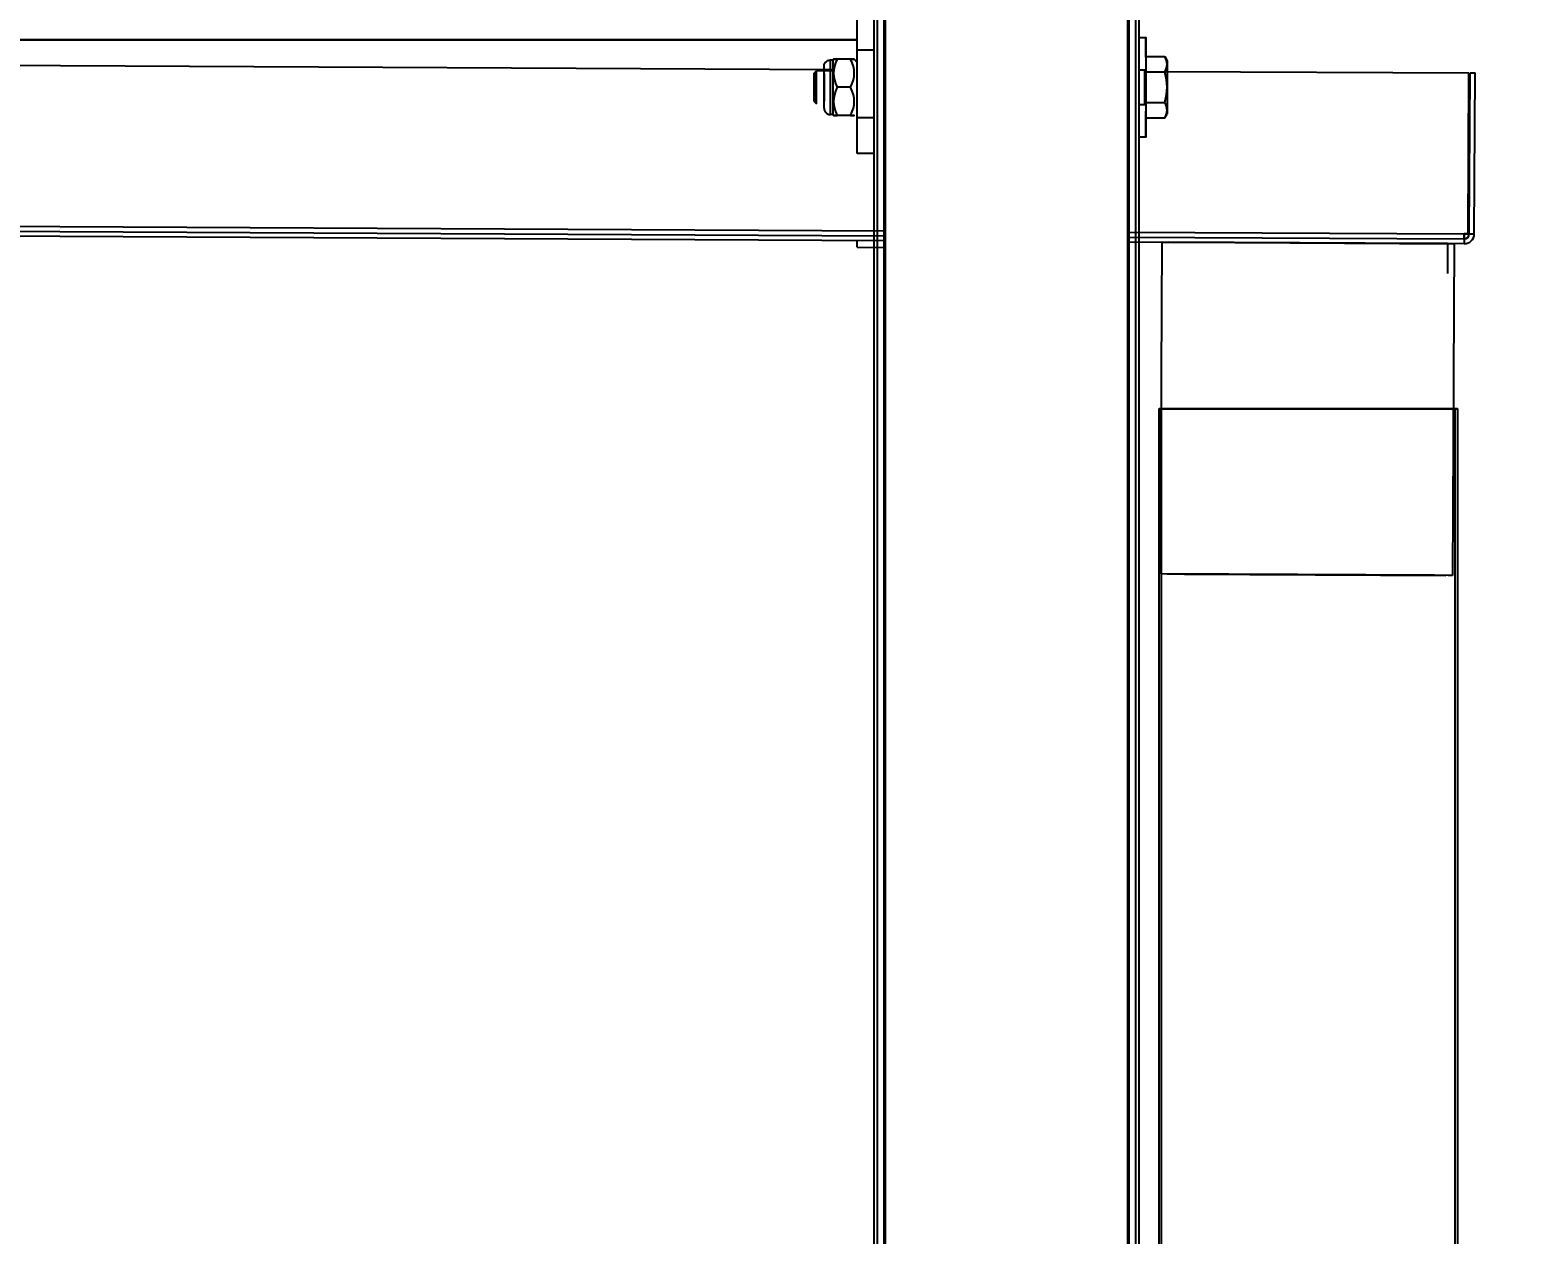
# Model space of a CAD drawing. Header units: millimetres. Extents: x 4625 to 14334, y 16216 to 31562.
# Drawn here: x 13131.4 to 13583.4, y 24431.7 to 24794.6 of the extents above; entities that cross this region are included whole.
import ezdxf

# ---------------------------------------------------------------- set-up
doc = ezdxf.new("R2010")
doc.units = ezdxf.units.MM
doc.header["$LTSCALE"] = 3
doc.layers.add('Default', color=7, linetype='Continuous')
doc.styles.get("Standard").update_dxf_attribs({"font": 'arial.ttf'})
doc.dimstyles.new('MATEUSZ', dxfattribs={"dimtxt": 35, "dimasz": 16, "dimexe": 0.18, "dimexo": 0.0625, "dimgap": 0.09, "dimtad": 0, "dimdec": 0, "dimdsep": 46, "dimtxsty": 'Standard', "dimblk": 'DOT', "dimcen": 0.09, "dimse1": 1, "dimse2": 1, "dimadec": 0, "dimazin": 0, "dimtfac": 1, "dimtdec": 0, "dimtofl": 0, "dimtmove": 0, "dimatfit": 3, "dimfxl": 1, "dimtolj": 1, "dimtzin": 0, "dimlwd": 9, "dimlwe": 9, "dimarcsym": 0})

# ---------------------------------------------------------------- blocks, each defined once
blk = doc.blocks.new('_Dot')
at = {"color": 0, "linetype": 'ByBlock', "lineweight": -2}
blk.add_line((-0.5, 0), (-1, 0), dxfattribs=at)
at = {"color": 0, "linetype": 'ByBlock', "const_width": 0.5}
blk.add_lwpolyline([(-0.25, 0, 1), (0.25, 0, 1)], format="xyb", close=True, dxfattribs=at)
blk = doc.blocks.new('*D34')
at = {"color": 0, "lineweight": 9, "transparency": 16777216}
for p, q in [((13928.1, 25078.55), (13928.1, 24165.23)), ((13928.1, 22882.06), (13928.1, 23795.38))]:
    blk.add_line(p, q, dxfattribs=at)
at = {"layer": 'Defpoints', "color": 0, "transparency": 16777216}
for p in [(13468.15, 25094.55), (13525.65, 22866.06), (13928.1, 22866.06)]:
    blk.add_point(p, dxfattribs=at)
at = {"color": 0, "lineweight": 9, "transparency": 16777216, "xscale": 16, "yscale": 16, "zscale": 16}
for p, rotation in [((13928.1, 25094.55), 90), ((13928.1, 22866.06), 270)]:
    blk.add_blockref('_Dot', p, dxfattribs=dict(at, rotation=rotation))
at = {"color": 0, "transparency": 16777216, "insert": (13928.1, 23980.3), "char_height": 123, "attachment_point": 5, "rotation": 90}
blk.add_mtext('\\A1;2228', dxfattribs=at)

msp = doc.modelspace()

# ---------------------------------------------------------------- linework, layer by layer
at = {"layer": 'Default'}
for p, q in [((13389.15, 22874.06), (13389.15, 24991.33)), ((13462.65, 22874.06), (13462.65, 24991.09)), ((13464.63, 22874.06), (13464.63, 24991.26)), ((13465.65, 22874.06), (13465.65, 24991.09)), ((13385.65, 24988.49), (13385.65, 22874.06)), ((13386.68, 24988.49), (13386.68, 22874.06)), ((13388.65, 24988.49), (13388.65, 22874.06)), ((13462.15, 24988.49), (13462.15, 22874.06)), ((13380.65, 24791.62), (10958.65, 24791.62)), ((13380.65, 24791.61), (10958.65, 24791.61)), ((11488.82, 24792.56), (13373.59, 24782.69)), ((11488.82, 24792.56), (13373.59, 24782.69)), ((13465.65, 24792.36), (13467.65, 24792.36)), ((13385.65, 24788.52), (13380.65, 24788.52)), ((13380.65, 24768.11), (13380.65, 24788.52)), ((13467.65, 24786.6), (13473.34, 24786.6)), ((13473.34, 24786.6), (13474.05, 24785.36)), ((13367.65, 24781.61), (13368.4, 24782.36)), ((13373.55, 24782.36), (13368.4, 24782.36)), ((13372.65, 24785.61), (13373.3, 24785.61)), ((13378.65, 24785.86), (13374.65, 24785.86)), ((13379.79, 24785.86), (13380.65, 24784.86)), ((13465.65, 24782.61), (13467.65, 24782.61)), ((13467.65, 24781.98), (13473.34, 24781.98)), ((13473.28, 24782.17), (13565.02, 24781.69)), ((13473.28, 24782.17), (13565.02, 24781.69)), ((13565.02, 24781.69), (13564.76, 24733.19)), ((13564.76, 24733.19), (13565.02, 24781.69)), ((13565.11, 24733.19), (13565.37, 24781.68)), ((13565.37, 24781.68), (13566.87, 24781.68)), ((13378.65, 24777.36), (13374.65, 24777.36)), ((13566.61, 24733.18), (13566.87, 24781.68)), ((13367.65, 24773.11), (13368.4, 24772.36)), ((13467.65, 24772.74), (13473.34, 24772.74)), ((13373.3, 24769.11), (13372.65, 24769.11)), ((13373.52, 24768.86), (13373.3, 24769.11)), ((13378.65, 24768.86), (13374.65, 24768.86)), ((13467.65, 24772.11), (13465.65, 24772.11)), ((13467.65, 24768.13), (13473.34, 24768.13)), ((13473.34, 24768.13), (13474.05, 24769.36)), ((13385.65, 24768.11), (13380.65, 24768.11)), ((13467.65, 24762.36), (13465.65, 24762.36)), ((13385.65, 24757.36), (13380.65, 24757.36)), ((10957.63, 24746.84), (13389.15, 24734.11)), ((13389.15, 24731.11), (10955.15, 24743.85)), ((10957.63, 24745.34), (13389.15, 24732.61)), ((13462.15, 24733.72), (13563.61, 24733.19)), ((13462.15, 24732.22), (13563.61, 24731.69)), ((13564.76, 24733.19), (13563.61, 24733.19)), ((13563.61, 24733.19), (13564.76, 24733.19)), ((13565.11, 24733.19), (13566.61, 24733.18)), ((13565.11, 24733.19), (13566.61, 24733.18)), ((13380.64, 24729.15), (13380.65, 24731.15)), ((13380.64, 24729.15), (13389.15, 24729.11)), ((13563.6, 24730.19), (13462.15, 24730.72)), ((13472.08, 24630.67), (13472.6, 24730.67)), ((13558.6, 24730.22), (13558.55, 24721.19)), ((13560.6, 24730.21), (13560.08, 24630.21)), ((13563.61, 24731.69), (13563.6, 24730.19)), ((13471.61, 23966.06), (13471.61, 24680.44)), ((13472.41, 23966.06), (13472.41, 24680.44)), ((13560.81, 24680.44), (13560.81, 23966.06)), ((13561.61, 24680.44), (13561.61, 23966.06))]:
    msp.add_line(p, q, dxfattribs=at)
for points in [[(13380.65, 24788.52, 0), (13380.65, 24820.57, 0)], [(13467.65, 24786.44, 0), (13467.65, 24791.79, 0), (13467.65, 24792.24, 0), (13467.65, 24792.34, 0), (13467.65, 24792.36, 0), (13467.65, 24792.36, 0), (13467.65, 24792.36, 0), (13467.65, 24792.36, 0), (13467.65, 24792.36, 0), (13467.65, 24792.36, 0), (13467.65, 24792.36, 0), (13467.65, 24792.36, 0), (13467.65, 24792.36, 0), (13467.65, 24792.36, 0), (13467.65, 24792.36, 0), (13467.65, 24792.36, 0), (13467.65, 24792.36, 0), (13467.65, 24792.36, 0), (13467.65, 24792.36, 0), (13467.65, 24792.36, 0), (13467.65, 24792.35, 0), (13467.65, 24792.3, 0), (13467.65, 24792.09, 0), (13467.65, 24791.23, 0), (13467.65, 24787.64, 0), (13467.65, 24777.36, 0)], [(13473.34, 24786.6, 0), (13473.65, 24785.98, 0), (13473.88, 24785.41, 0), (13474.01, 24784.85, 0), (13474.05, 24784.29, 0)], [(13474.05, 24784.29, 0), (13474.01, 24784.85, 0), (13473.88, 24785.41, 0), (13473.65, 24785.98, 0), (13473.34, 24786.6, 0)], [(13368.4, 24772.36, 0), (13368.4, 24772.36, 0), (13368.4, 24772.36, 0), (13368.4, 24772.36, 0), (13368.4, 24772.36, 0), (13368.4, 24772.36, 0), (13368.4, 24772.36, 0), (13368.4, 24772.36, 0), (13368.4, 24772.36, 0), (13368.4, 24772.36, 0), (13368.4, 24772.36, 0), (13368.4, 24772.37, 0), (13368.4, 24772.37, 0), (13368.4, 24772.4, 0), (13368.4, 24772.51, 0), (13368.4, 24772.98, 0), (13368.4, 24782.36, 0)], [(13370.65, 24783.61, 0), (13370.66, 24783.82, 0), (13370.69, 24784.02, 0), (13370.74, 24784.21, 0), (13370.81, 24784.4, 0), (13370.9, 24784.58, 0), (13371.01, 24784.75, 0), (13371.13, 24784.91, 0), (13371.26, 24785.05, 0), (13371.41, 24785.18, 0), (13371.57, 24785.3, 0), (13371.74, 24785.39, 0), (13371.91, 24785.47, 0), (13372.09, 24785.53, 0), (13372.28, 24785.58, 0), (13372.46, 24785.61, 0), (13372.65, 24785.61, 0)], [(13370.65, 24777.36, 0), (13370.65, 24783.61, 0)], [(13372.65, 24777.36, 0), (13372.65, 24785.61, 0)], [(13373.3, 24785.61, 0), (13373.3, 24785.61, 0), (13373.3, 24785.61, 0), (13373.3, 24785.61, 0), (13373.3, 24785.61, 0), (13373.3, 24785.61, 0), (13373.3, 24785.61, 0), (13373.3, 24785.61, 0), (13373.3, 24785.61, 0), (13373.3, 24785.61, 0), (13373.3, 24785.61, 0), (13373.3, 24785.61, 0), (13373.3, 24785.6, 0), (13373.3, 24785.56, 0), (13373.3, 24785.37, 0), (13373.3, 24784.6, 0), (13373.3, 24769.11, 0)], [(13374.65, 24785.86, 0), (13374.13, 24784.7, 0), (13373.78, 24783.62, 0), (13373.58, 24782.6, 0), (13373.52, 24781.61, 0), (13373.58, 24780.62, 0), (13373.78, 24779.61, 0), (13374.13, 24778.53, 0), (13374.65, 24777.36, 0)], [(13378.65, 24777.36, 0), (13379.17, 24778.53, 0), (13379.52, 24779.61, 0), (13379.72, 24780.62, 0), (13379.79, 24781.61, 0), (13379.72, 24782.6, 0), (13379.52, 24783.62, 0), (13379.17, 24784.7, 0), (13378.65, 24785.86, 0)], [(13467.25, 24782.36, 0), (13467.25, 24782.36, 0), (13467.25, 24782.36, 0), (13467.25, 24782.36, 0), (13467.25, 24782.36, 0), (13467.25, 24782.36, 0), (13467.25, 24782.36, 0), (13467.25, 24782.36, 0), (13467.25, 24782.36, 0), (13467.25, 24782.36, 0), (13467.25, 24782.36, 0), (13467.25, 24782.36, 0), (13467.25, 24782.36, 0), (13467.25, 24782.36, 0), (13467.25, 24782.33, 0), (13467.25, 24782.22, 0), (13467.25, 24781.75, 0), (13467.25, 24777.36, 0)], [(13473.34, 24781.98, 0), (13473.65, 24782.6, 0), (13473.88, 24783.18, 0), (13474.01, 24783.74, 0), (13474.05, 24784.29, 0)], [(13474.05, 24777.36, 0), (13473.88, 24779.59, 0), (13473.34, 24781.98, 0)], [(13474.05, 24784.29, 0), (13474.05, 24777.36, 0)], [(13367.65, 24773.11, 0), (13367.65, 24773.11, 0), (13367.65, 24773.11, 0), (13367.65, 24773.11, 0), (13367.65, 24773.11, 0), (13367.65, 24773.11, 0), (13367.65, 24773.11, 0), (13367.65, 24773.11, 0), (13367.65, 24773.11, 0), (13367.65, 24773.11, 0), (13367.65, 24773.11, 0), (13367.65, 24773.12, 0), (13367.65, 24773.12, 0), (13367.65, 24773.14, 0), (13367.65, 24773.24, 0), (13367.65, 24773.64, 0), (13367.65, 24781.61, 0)], [(13367.65, 24781.61, 0), (13367.65, 24781.61, 0), (13367.65, 24781.61, 0), (13367.65, 24781.61, 0), (13367.65, 24781.61, 0), (13367.65, 24781.61, 0), (13367.65, 24781.61, 0), (13367.65, 24781.61, 0), (13367.65, 24781.61, 0), (13367.65, 24781.61, 0), (13367.65, 24781.61, 0), (13367.65, 24781.61, 0), (13367.65, 24781.58, 0), (13367.65, 24781.49, 0), (13367.65, 24781.09, 0), (13367.65, 24773.11, 0)], [(13370.65, 24771.11, 0), (13370.65, 24771.11, 0), (13370.65, 24771.11, 0), (13370.65, 24771.11, 0), (13370.65, 24771.11, 0), (13370.65, 24771.11, 0), (13370.65, 24771.11, 0), (13370.65, 24771.11, 0), (13370.65, 24771.11, 0), (13370.65, 24771.11, 0), (13370.65, 24771.11, 0), (13370.65, 24771.12, 0), (13370.65, 24771.12, 0), (13370.65, 24771.16, 0), (13370.65, 24771.3, 0), (13370.65, 24771.88, 0), (13370.65, 24777.36, 0)], [(13372.65, 24769.11, 0), (13372.65, 24769.11, 0), (13372.65, 24769.11, 0), (13372.65, 24769.11, 0), (13372.65, 24769.11, 0), (13372.65, 24769.11, 0), (13372.65, 24769.11, 0), (13372.65, 24769.11, 0), (13372.65, 24769.11, 0), (13372.65, 24769.11, 0), (13372.65, 24769.11, 0), (13372.65, 24769.12, 0), (13372.65, 24769.13, 0), (13372.65, 24769.17, 0), (13372.65, 24769.35, 0), (13372.65, 24770.13, 0), (13372.65, 24777.36, 0)], [(13374.65, 24777.36, 0), (13374.13, 24776.2, 0), (13373.78, 24775.12, 0), (13373.58, 24774.1, 0), (13373.52, 24773.11, 0), (13373.58, 24772.12, 0), (13373.78, 24771.11, 0), (13374.13, 24770.03, 0), (13374.65, 24768.86, 0)], [(13378.65, 24768.86, 0), (13379.17, 24770.03, 0), (13379.52, 24771.11, 0), (13379.72, 24772.12, 0), (13379.79, 24773.11, 0), (13379.72, 24774.1, 0), (13379.52, 24775.12, 0), (13379.17, 24776.2, 0), (13378.65, 24777.36, 0)], [(13467.25, 24777.36, 0), (13467.25, 24772.36, 0)], [(13467.65, 24777.36, 0), (13467.65, 24762.8, 0), (13467.65, 24762.42, 0), (13467.65, 24762.36, 0), (13467.65, 24762.36, 0), (13467.65, 24762.36, 0), (13467.65, 24762.36, 0), (13467.65, 24762.36, 0), (13467.65, 24762.36, 0), (13467.65, 24762.36, 0), (13467.65, 24762.36, 0), (13467.65, 24762.36, 0), (13467.65, 24762.36, 0), (13467.65, 24762.36, 0), (13467.65, 24762.36, 0), (13467.65, 24762.36, 0), (13467.65, 24762.36, 0), (13467.65, 24762.36, 0), (13467.65, 24762.37, 0), (13467.65, 24762.38, 0), (13467.65, 24762.44, 0), (13467.65, 24762.67, 0), (13467.65, 24763.64, 0), (13467.65, 24770.13, 0)], [(13473.34, 24772.74, 0), (13473.88, 24775.14, 0), (13474.05, 24777.36, 0)], [(13474.05, 24777.36, 0), (13474.05, 24770.44, 0)], [(13474.05, 24770.44, 0), (13474.01, 24770.99, 0), (13473.88, 24771.55, 0), (13473.65, 24772.13, 0), (13473.34, 24772.74, 0)], [(13370.65, 24771.11, 0), (13370.66, 24770.91, 0), (13370.69, 24770.71, 0), (13370.74, 24770.52, 0), (13370.81, 24770.33, 0), (13370.9, 24770.15, 0), (13371.01, 24769.97, 0), (13371.13, 24769.82, 0), (13371.26, 24769.67, 0), (13371.41, 24769.54, 0), (13371.57, 24769.43, 0), (13371.74, 24769.33, 0), (13371.91, 24769.26, 0), (13372.09, 24769.19, 0), (13372.28, 24769.15, 0), (13372.46, 24769.12, 0), (13372.65, 24769.11, 0)], [(13473.34, 24768.13, 0), (13473.65, 24768.74, 0), (13473.88, 24769.32, 0), (13474.01, 24769.88, 0), (13474.05, 24770.44, 0)], [(13474.05, 24770.44, 0), (13474.05, 24769.36, 0)], [(13380.65, 24757.36, 0), (13380.65, 24757.36, 0), (13380.65, 24757.36, 0), (13380.65, 24757.36, 0), (13380.65, 24757.36, 0), (13380.65, 24757.36, 0), (13380.65, 24757.36, 0), (13380.65, 24757.36, 0), (13380.65, 24757.36, 0), (13380.65, 24757.36, 0), (13380.65, 24757.36, 0), (13380.65, 24757.37, 0), (13380.65, 24757.38, 0), (13380.65, 24757.44, 0), (13380.65, 24757.66, 0), (13380.65, 24758.55, 0), (13380.65, 24768.11, 0)], [(13563.61, 24733.19, 0), (13563.6, 24730.19, 0)], [(13563.61, 24731.69, 0), (13563.61, 24731.69, 0), (13563.61, 24731.69, 0), (13563.61, 24731.69, 0), (13563.61, 24731.69, 0), (13563.61, 24731.69, 0), (13563.61, 24731.69, 0), (13563.61, 24731.69, 0), (13563.61, 24731.69, 0), (13563.61, 24731.69, 0), (13563.61, 24731.69, 0), (13563.61, 24731.69, 0), (13563.61, 24731.69, 0), (13563.61, 24731.7, 0), (13563.61, 24731.71, 0), (13563.61, 24731.74, 0), (13563.61, 24732.12, 0), (13563.61, 24733.19, 0)], [(13472.6, 24730.67, 0), (13472.6, 24730.67, 0), (13472.6, 24730.67, 0), (13472.6, 24730.67, 0), (13472.6, 24730.67, 0), (13472.6, 24730.67, 0), (13472.6, 24730.67, 0), (13472.6, 24730.67, 0), (13472.6, 24730.67, 0), (13472.6, 24730.67, 0), (13472.61, 24730.67, 0), (13472.62, 24730.67, 0), (13472.68, 24730.67, 0), (13472.91, 24730.67, 0), (13473.88, 24730.66, 0), (13478.02, 24730.64, 0), (13560.6, 24730.21, 0)], [(13474.6, 24730.66, 0), (13474.6, 24730.66, 0), (13474.6, 24730.66, 0), (13474.6, 24730.66, 0), (13474.6, 24730.66, 0), (13474.6, 24730.66, 0), (13474.6, 24730.66, 0), (13474.6, 24730.66, 0), (13474.6, 24730.66, 0), (13474.6, 24730.66, 0), (13474.6, 24730.66, 0), (13474.62, 24730.66, 0), (13474.67, 24730.66, 0), (13474.9, 24730.66, 0), (13475.83, 24730.65, 0), (13479.78, 24730.63, 0), (13558.6, 24730.22, 0)], [(13558.6, 24730.22, 0), (13558.6, 24730.22, 0), (13558.6, 24730.22, 0), (13558.6, 24730.22, 0), (13558.6, 24730.22, 0), (13558.6, 24730.22, 0), (13558.6, 24730.22, 0), (13558.6, 24730.22, 0), (13558.6, 24730.22, 0), (13558.6, 24730.22, 0), (13558.59, 24730.22, 0), (13558.58, 24730.22, 0), (13558.53, 24730.22, 0), (13558.3, 24730.22, 0), (13557.37, 24730.23, 0), (13553.42, 24730.25, 0), (13474.6, 24730.66, 0)], [(13516.61, 24680.44, 0), (13472.41, 24680.44, 0)], [(13560.81, 24680.44, 0), (13560.81, 24680.44, 0), (13560.81, 24680.44, 0), (13560.81, 24680.44, 0), (13560.81, 24680.44, 0), (13560.81, 24680.44, 0), (13560.81, 24680.44, 0), (13560.81, 24680.44, 0), (13560.81, 24680.44, 0), (13560.81, 24680.44, 0), (13560.81, 24680.44, 0), (13560.8, 24680.44, 0), (13560.79, 24680.44, 0), (13560.73, 24680.44, 0), (13560.5, 24680.44, 0), (13559.52, 24680.44, 0), (13555.36, 24680.44, 0), (13516.61, 24680.44, 0)], [(13560.08, 24630.21, 0), (13560.08, 24630.21, 0), (13560.08, 24630.21, 0), (13560.08, 24630.21, 0), (13560.08, 24630.21, 0), (13560.08, 24630.21, 0), (13560.08, 24630.21, 0), (13560.08, 24630.21, 0), (13560.08, 24630.21, 0), (13560.07, 24630.21, 0), (13560.07, 24630.21, 0), (13560.06, 24630.21, 0), (13560, 24630.21, 0), (13559.77, 24630.21, 0), (13558.79, 24630.22, 0), (13554.65, 24630.24, 0), (13472.08, 24630.67, 0)], [(13474.08, 24630.66, 0), (13474.08, 24630.66, 0), (13474.08, 24630.66, 0), (13474.08, 24630.66, 0), (13474.08, 24630.66, 0), (13474.08, 24630.66, 0), (13474.08, 24630.66, 0), (13474.08, 24630.66, 0), (13474.08, 24630.66, 0), (13474.08, 24630.66, 0), (13474.08, 24630.66, 0), (13474.09, 24630.66, 0), (13474.15, 24630.66, 0), (13474.37, 24630.66, 0), (13475.3, 24630.65, 0), (13479.25, 24630.63, 0), (13558.08, 24630.22, 0)]]:
    msp.add_polyline3d(points, dxfattribs=at)
for points in [[(13374.65, 24785.86, 0), (13373.78, 24785.86, 0), (13373.58, 24785.86, 0), (13373.53, 24785.86, 0), (13373.52, 24785.86, 0), (13373.52, 24785.86, 0), (13373.52, 24785.86, 0), (13373.52, 24785.86, 0), (13373.52, 24785.86, 0), (13373.52, 24785.86, 0), (13373.52, 24785.86, 0), (13373.52, 24785.86, 0), (13373.52, 24785.86, 0), (13373.52, 24785.86, 0), (13373.52, 24785.86, 0), (13373.52, 24785.86, 0), (13373.52, 24785.86, 0), (13373.52, 24785.86, 0), (13373.52, 24785.86, 0), (13373.52, 24785.86, 0), (13373.52, 24785.86, 0), (13373.52, 24785.86, 0), (13373.52, 24785.86, 0), (13373.52, 24785.86, 0), (13373.52, 24785.86, 0), (13373.52, 24785.86, 0), (13373.53, 24785.86, 0), (13373.58, 24785.86, 0), (13373.78, 24785.86, 0)], [(13378.65, 24785.86, 0), (13379.52, 24785.86, 0), (13379.72, 24785.86, 0), (13379.77, 24785.86, 0), (13379.78, 24785.86, 0), (13379.79, 24785.86, 0), (13379.79, 24785.86, 0), (13379.79, 24785.86, 0), (13379.79, 24785.86, 0), (13379.79, 24785.86, 0), (13379.79, 24785.86, 0), (13379.79, 24785.86, 0), (13379.79, 24785.86, 0), (13379.79, 24785.86, 0), (13379.79, 24785.86, 0), (13379.79, 24785.86, 0), (13379.79, 24785.86, 0), (13379.79, 24785.86, 0), (13379.78, 24785.86, 0), (13379.77, 24785.86, 0), (13379.72, 24785.86, 0), (13379.52, 24785.86, 0)], [(13474.05, 24784.29, 0), (13474.05, 24785.36, 0)], [(13370.65, 24777.36, 0), (13370.65, 24781.55, 0)], [(13370.65, 24777.36, 0), (13370.65, 24773.18, 0)], [(13374.65, 24768.86, 0), (13373.78, 24768.86, 0), (13373.58, 24768.86, 0), (13373.53, 24768.86, 0), (13373.52, 24768.86, 0), (13373.52, 24768.86, 0), (13373.52, 24768.86, 0), (13373.52, 24768.86, 0), (13373.52, 24768.86, 0), (13373.52, 24768.86, 0), (13373.52, 24768.86, 0), (13373.52, 24768.86, 0), (13373.52, 24768.86, 0), (13373.52, 24768.86, 0), (13373.52, 24768.86, 0), (13373.52, 24768.86, 0), (13373.52, 24768.86, 0), (13373.52, 24768.86, 0), (13373.52, 24768.86, 0), (13373.52, 24768.86, 0), (13373.52, 24768.86, 0), (13373.52, 24768.86, 0), (13373.52, 24768.86, 0), (13373.52, 24768.86, 0), (13373.52, 24768.86, 0), (13373.52, 24768.86, 0), (13373.52, 24768.86, 0), (13373.52, 24768.86, 0), (13373.52, 24768.86, 0), (13373.52, 24768.86, 0), (13373.54, 24768.86, 0), (13373.63, 24768.86, 0), (13373.98, 24768.86, 0)], [(13378.65, 24768.86, 0), (13379.52, 24768.86, 0), (13379.72, 24768.86, 0), (13379.77, 24768.86, 0), (13379.78, 24768.86, 0), (13379.79, 24768.86, 0), (13379.79, 24768.86, 0), (13379.79, 24768.86, 0), (13379.79, 24768.86, 0), (13379.79, 24768.86, 0), (13379.79, 24768.86, 0), (13379.79, 24768.86, 0), (13379.79, 24768.86, 0), (13379.79, 24768.86, 0), (13379.79, 24768.86, 0), (13379.79, 24768.86, 0), (13379.79, 24768.86, 0), (13379.79, 24768.86, 0), (13379.78, 24768.86, 0), (13379.77, 24768.86, 0), (13379.72, 24768.86, 0), (13379.52, 24768.86, 0)], [(13516.61, 24680.44, 0), (13471.61, 24680.44, 0)], [(13516.61, 24680.44, 0), (13561.61, 24680.44, 0)]]:
    msp.add_polyline3d(points, close=True, dxfattribs=at)
for radius in [3, 1.5]:
    msp.add_arc((13563.61, 24733.19), radius, 269.7, 359.7, dxfattribs=at)

# ---------------------------------------------------------------- dimensions: what is measured, and where the dimension line sits
dim = msp.add_linear_dim(base=(13928.1, 22866.06), p1=(13468.15, 25094.55), p2=(13525.65, 22866.06), angle=90, dimstyle='MATEUSZ', override={"dimtxt": 123})
dim.commit()
dim.dimension.update_dxf_attribs({"geometry": '*D34', "text_midpoint": (13928.1, 23980.3)})

doc.saveas('drawing.dxf')
